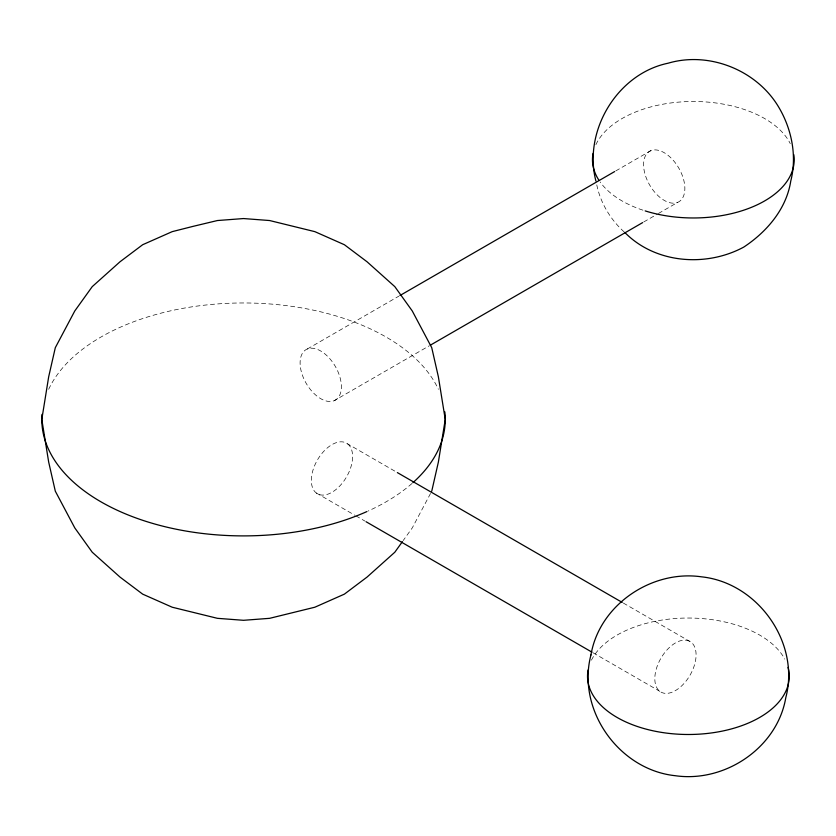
<?xml version="1.0" encoding="UTF-8"?>
<svg xmlns="http://www.w3.org/2000/svg" width="836" height="836" viewBox="0 0 836 836"><rect width="100%" height="100%" fill="white"/><g stroke="black" fill="none" stroke-linecap="round" stroke-linejoin="round"><path stroke-width="0.63" stroke-dasharray="4.18 3.13" d="M430.519 493.47L412.273 527.892L403.171 540.578M307.303 349.009L398.824 296.174M615.756 170.931L650.784 150.699M334.191 400.695A29.187 16.845 60 0 0 327.576 356.314A29.187 16.845 60 0 0 300.458 367.547A29.187 16.845 60 0 0 334.191 400.695L429.098 345.895M643.772 221.948L657.326 214.12M658.454 213.473L677.672 202.385A29.187 16.845 60 0 0 671.057 158.004A29.187 16.845 60 0 0 643.939 169.238A29.187 16.845 60 0 0 677.672 202.385M347.63 443.885A29.187 16.845 -60 0 1 335.79 489.666A29.187 16.845 -60 0 1 312.507 471.797A29.187 16.845 -60 0 1 347.63 443.885L396.222 471.932M623.322 603.049L691.111 642.194A29.187 16.845 -60 0 1 679.271 687.965A29.187 16.845 -60 0 1 655.988 670.096A29.187 16.845 -60 0 1 691.111 642.194M316.321 493.01L354.736 515.185M355.864 515.843L364.904 521.058M593.142 652.832L659.803 691.32M624.168 231.927C610.541 219.732 600.332 202.657 596.737 184.693M642.905 210.17A100.863 58.238 0 0 1 600.154 182.018M595.911 144.659A100.863 58.238 0 0 1 692.407 101.501A100.863 58.238 0 0 1 790.26 143.625M411.991 483.49A201.727 116.465 0 0 1 368.122 511.026M48.676 389.283A201.727 116.465 0 0 1 243.527 302.966A201.727 116.465 0 0 1 438.377 389.283M591.449 660.158A100.863 58.238 0 0 1 687.443 618.034A100.863 58.238 0 0 1 784.764 659.113"/><path stroke-width="1.25" d="M431.742 491.181L438.377 462.057L445.254 419.432L438.377 376.806L431.742 347.682L412.273 310.971L394.822 286.644L367.056 261.783L344.39 244.729L314.848 231.645L269.631 220.537L243.527 218.551L217.423 220.537L193.095 226.357L172.206 231.645L142.663 244.729L119.997 261.783L92.232 286.644L74.78 310.971L55.312 347.682L48.676 376.806L41.8 419.432L48.676 462.057L55.312 491.181L74.78 527.892L92.232 552.22L119.997 577.08L142.663 594.135L172.206 607.218L217.423 618.327L243.527 620.302L269.631 618.327L314.848 607.218L344.39 594.135L367.056 577.08L394.822 552.22L402.409 541.644M399.953 295.526L614.627 171.579M430.226 345.247L642.644 222.606M397.351 472.591L622.193 602.401M366.032 521.706L592.013 652.174M625.098 232.753C655.696 263.654 706.326 267.311 743.768 247.09C766.79 231.865 786.446 209.021 790.762 181.046C797.325 155.548 791.462 127.668 777.71 105.503C755.493 69.691 708.667 51.215 668.121 63.202C617.177 73.746 582.922 131.095 595.911 181.046M793.813 154.67A100.863 58.238 0 0 1 748.617 208.446A100.863 58.238 0 0 1 645.193 210.902M598.764 179.98A100.863 58.238 0 0 1 593.069 153.406M444.825 411.845A201.727 116.465 0 0 1 412.921 482.675M366.931 511.559A201.727 116.465 0 0 1 150.741 522.845A201.727 116.465 0 0 1 41.988 414.384M788.066 667.4A100.863 58.238 0 0 1 690.588 734.478A100.863 58.238 0 0 1 588.116 669.929M590.947 654.954C576.432 709.931 618.995 769.831 675.321 775.714C724.948 782.883 777.365 747.729 785.809 697.579C800.324 642.602 757.761 582.692 701.435 576.819C651.808 569.65 599.391 604.804 590.947 654.954"/></g></svg>
